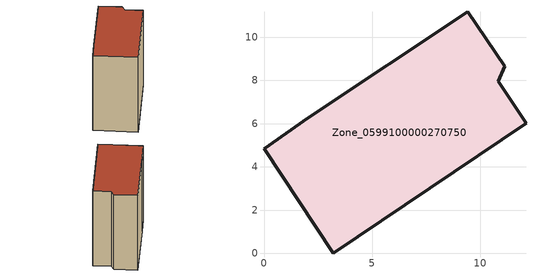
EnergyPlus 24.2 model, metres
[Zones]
Zone_0599100000270750
 floor ground (C_G): 0,4.84 2.05,6.26 9.43,11.18 11.13,8.65 10.82,7.96 12.11,6.03 3.19,0 z0
 wall outside (C_F): 3.19,0 12.11,6.03 10.82,7.96 11.13,8.65 9.43,11.18 2.05,6.26 0,4.84 3.19,0 z0:11.55
 roof outside (C_R): 2.05,6.26 0,4.84 3.19,0 12.11,6.03 10.82,7.96 11.13,8.65 9.43,11.18 z11.55
[BUILDING]
Pand.0599100000270750: North Axis=0; Terrain=City; Loads Convergence Tolerance Value=0.04; Temperature Convergence Tolerance Value=0.4; Solar Distribution=FullExterior; Maximum Number of Warmup Days=25; Minimum Number of Warmup Days=1
[Site:Location]
Rotterdam.The.Hague.AP_ZH_NLD Design_Conditions: Latitude=51.96; Longitude=4.45; Time Zone=1; Elevation=-4.5
[SITE:GROUNDTEMPERATURE:BUILDINGSURFACE]
18, 18, 18, 18, 18, 18, 18, 18, 18, 18, 18, 18
[MATERIAL] Thermal Absorptance=0.9; Solar Absorptance=0.7; Visible Absorptance=0.7
Name | Roughness | Thickness | Conductivity | Density | Specific Heat
G.TI.1946 | MediumSmooth | 0.15 | 1 | 540 | 1210
F.TI.1946 | Rough | 0.3 | 0.857143 | 1920 | 840
R.TI.1946 | MediumRough | 0.2 | 0.1 | 1500 | 1000
[CONSTRUCTION]
C_G: G.TI.1946
C_F: F.TI.1946
C_R: R.TI.1946
[ZONE]
Zone_0599100000270750: Type=1; Multiplier=1; Ceiling Height=Autocalculate; Volume=Autocalculate; Floor Area=autocalculate; Part of Total Floor Area=Yes
[ZONEINFILTRATION:DESIGNFLOWRATE]
Infil_Zone_0599100000270750: Zone or ZoneList or Space or SpaceList=Zone_0599100000270750; Schedule=AlwaysOn; Design Flow Rate Calculation Method=Flow/Area; Flow Rate per Floor Area=0.003; Constant Term Coefficient=1; Temperature Term Coefficient=0; Velocity Term Coefficient=0; Velocity Squared Term Coefficient=0
[HVACTEMPLATE:ZONE:IDEALLOADSAIRSYSTEM]
Zone_0599100000270750: Maximum Heating Supply Air Temperature=50; Minimum Cooling Supply Air Temperature=13; Maximum Heating Supply Air Humidity Ratio=0.0156; Minimum Cooling Supply Air Humidity Ratio=0.0077; Heating Limit=NoLimit; Cooling Limit=NoLimit; Dehumidification Control Type=ConstantSensibleHeatRatio; Cooling Sensible Heat Ratio=0.7; Dehumidification Setpoint=60; Humidification Control Type=None; Humidification Setpoint=30; Outdoor Air Method=None; Outdoor Air Flow Rate per Person=0.00944; Outdoor Air Flow Rate per Zone Floor Area=0; Outdoor Air Flow Rate per Zone=0; Demand Controlled Ventilation Type=None; Outdoor Air Economizer Type=NoEconomizer; Heat Recovery Type=None; Sensible Heat Recovery Effectiveness=0.7; Latent Heat Recovery Effectiveness=0.65
[ZONECONTROL:THERMOSTAT]
ThermostatControl_Zone_0599100000270750: Zone or ZoneList=Zone_0599100000270750; Control Type Schedule=DualSetpointControlType; Control 1=Thermostat_Zone_0599100000270750; Temperature Difference Between Cutout And Setpoint=0
[THERMOSTATSETPOINT:DUALSETPOINT]
Thermostat_Zone_0599100000270750: Heating Setpoint Temperature Schedule=HeatingSetpoint_Zone_0599100000270750; Cooling Setpoint Temperature Schedule=CoolingSetpoint_Zone_0599100000270750
[SCHEDULE:COMPACT]
HeatingSetpoint_Zone_0599100000270750: Through: 12/31, For: AllDays, Until: 24:00, 21
CoolingSetpoint_Zone_0599100000270750: Through: 12/31, For: AllDays, Until: 24:00, 24
DualSetpointControlType: Through: 12/31, For: AllDays, Until: 24:00, 4
AlwaysOn: Through: 12/31, For: AllDays, Until: 24:00, 1
